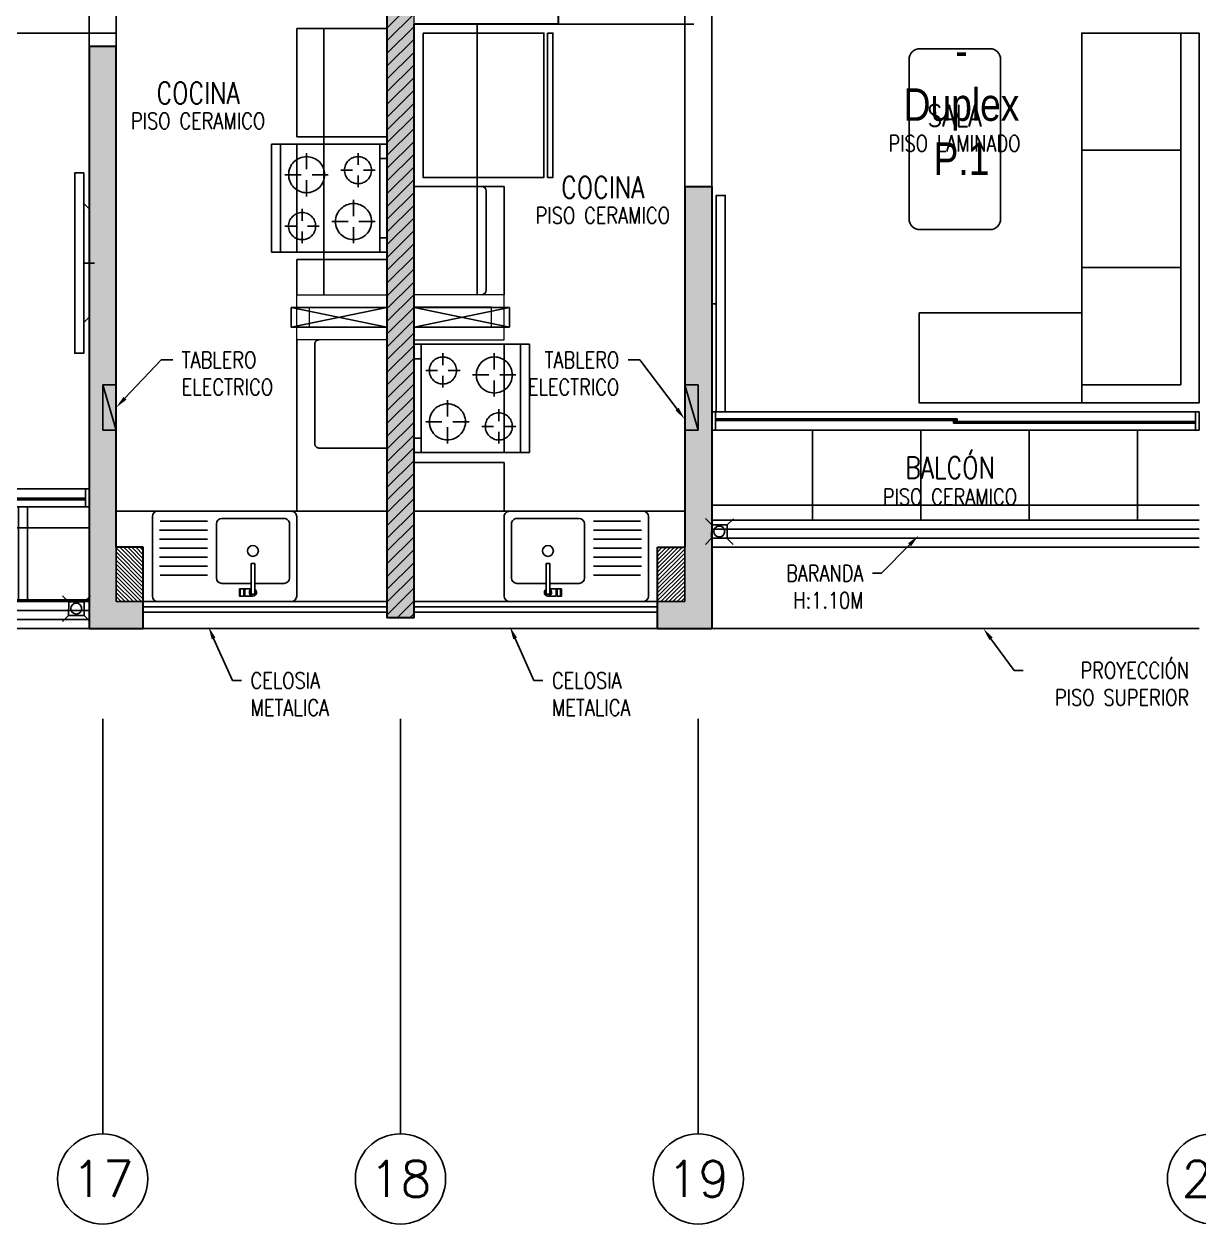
# Model space of a CAD drawing. Header units: millimetres. Extents: x 98 to 155, y -181 to 127.
# Drawn here: x 139.18 to 145.69, y -36.71 to -30.06 of the extents above; entities that cross this region are included whole.
import ezdxf
from ezdxf import colors
from ezdxf.entities.mleader import LeaderData, LeaderLine
from ezdxf.enums import TextEntityAlignment as Align
from ezdxf.math import Vec2, Vec3

# ---------------------------------------------------------------- set-up
doc = ezdxf.new("R2010")
doc.units = ezdxf.units.MM
doc.header["$LTSCALE"] = 15
doc.set_wipeout_variables(frame=1)
for name, pattern in [('HIDDEN2', [0.1875, 0.125, -0.0625]), ('PHANTOM', [63.5, 31.75, -6.35, 6.35, -6.35, 6.35, -6.35]), ('PHANTOM2', [1.25, 0.625, -0.125, 0.125, -0.125, 0.125, -0.125]), ('X-REF_DP_Arquitectura$0$HIDDEN', [0.375, 0.25, -0.125])]:
    doc.linetypes.add(name, pattern=pattern)
doc.layers.get('0').update_dxf_attribs({"color": 250})
for name, color, linetype, lineweight in [('A-01', 250, 'Continuous', 0), ('A-MURO ALTO', 250, 'Continuous', 20), ('A-MUROS', 252, 'Continuous', 30), ('A_20_Estructuras', 250, 'Continuous', 18)]:
    doc.layers.add(name, color=color, linetype=linetype, lineweight=lineweight)
for name, color, linetype in [('A-BARANDAS', 250, 'Continuous'), ('A-EJES', 250, 'PHANTOM'), ('A-HATCH', 250, 'Continuous'), ('A-MOBILIARIO', 250, 'Continuous'), ('A-MURO BAJO', 250, 'Continuous'), ('A-NUMERACIONDEP', 251, 'Continuous'), ('A-PROYECCIONES INT.', 250, 'HIDDEN2'), ('A-TEXTO-ACABADO PISO', 250, 'Continuous'), ('A_30_DispositivosSanit', 250, 'Continuous'), ('A_30_Equipamiento', 250, 'Continuous'), ('A_50_TextoAmbiente', 252, 'Continuous'), ('A_50_TextoIndicaciones', 250, 'Continuous'), ('A_50_Vigas', 250, 'X-REF_DP_Arquitectura$0$HIDDEN'), ('A_60_HatchEstructuras', 250, 'Continuous'), ('DLP_MOBILIARIO FIJO', 250, 'Continuous'), ('MURO CF 60', 250, 'Continuous')]:
    doc.layers.add(name, color=color, linetype=linetype)
doc.styles.add('R80', font='ARIALN.TTF', dxfattribs={"height": 2.03})
doc.styles.add('ROMANS', font='romans.shx', dxfattribs={"width": 0.8})
doc.styles.add('TXT_COTAS', font='romans.shx', dxfattribs={"width": 0.8})

# ---------------------------------------------------------------- blocks, each defined once
blk = doc.blocks.new('EF-P112')
at = {"layer": 'A_60_HatchEstructuras'}
h = blk.add_hatch(color=256, dxfattribs=at)
h.dxf.hatch_style = 1
h.paths.add_polyline_path([(-9, -7.525), (-10.8, -7.525), (-10.8, -7.675), (-10.65, -7.675), (-10.65, -7.675), (-9.15, -7.675), (-9.15, -13.79), (-9, -13.79), (-9, -8.55), (-7.35, -8.55), (-7.35, -7.9), (-7.5, -7.9), (-7.5, -8.4), (-9, -8.4)])
h.paths.add_polyline_path([(-10.65, -10.625), (-10.8, -10.625), (-10.8, -13.85), (-10.5, -13.85), (-10.5, -13.7), (-10.65, -13.7)])
h.paths.add_polyline_path([(-7.35, -11.4), (-7.5, -11.4), (-7.5, -13.7), (-7.65, -13.7), (-7.65, -13.85), (-7.35, -13.85)])
at = {"elevation": 0}
for points in [[(-9.68, -12.18), (-9.15, -12.07)], [(-9.15, -12.18), (-9.68, -12.07)], [(-9, -12.07), (-8.47, -12.18)], [(-8.47, -12.07), (-9, -12.18)]]:
    blk.add_lwpolyline(points, dxfattribs=at)
at = {"layer": 'A_20_Estructuras'}
for points in [[(-9, -7.525), (-10.8, -7.525), (-10.8, -7.675), (-10.65, -7.675), (-10.65, -7.675), (-9.15, -7.675), (-9.15, -13.79), (-9, -13.79), (-9, -8.55), (-7.35, -8.55), (-7.35, -7.9), (-7.5, -7.9), (-7.5, -8.4), (-9, -8.4)], [(-10.65, -10.625), (-10.8, -10.625), (-10.8, -13.85), (-10.5, -13.85), (-10.5, -13.7), (-10.65, -13.7)], [(-7.35, -11.4), (-7.5, -11.4), (-7.5, -13.7), (-7.65, -13.7), (-7.65, -13.85), (-7.35, -13.85)]]:
    blk.add_lwpolyline(points, close=True, dxfattribs=at)
at = {"layer": 'A_50_Vigas'}
for p, q in [((-13.6, -10.5501), (-10.8, -10.5501)), ((-10.8, -10.5501), (-10.65, -10.5501)), ((-10.5, -13.8499), (-7.65, -13.85)), ((-4.65, -13.85), (-7.35, -13.85))]:
    blk.add_line(p, q, dxfattribs=at)
for points in [[(-10.8, -10.625), (-10.8, -7.675)], [(-10.65, -10.625), (-10.65, -7.675)], [(-7.5, -11.4), (-7.5, -8.55)], [(-7.35, -11.4), (-7.35, -8.55)], [(-13.75, -13.375), (-13.75, -13.8503), (-10.8, -13.8504)]]:
    blk.add_lwpolyline(points, dxfattribs=at)
at = {"layer": 'A_50_Vigas', "elevation": 0}
for points in [[(-9.15, -12.1799), (-9.68, -12.18), (-9.68, -12.07), (-9.15, -12.0699)], [(-9.15, -12.18), (-9.68, -12.18), (-9.68, -12.07), (-9.15, -12.07)], [(-9, -12.1799), (-8.47, -12.18), (-8.47, -12.07), (-9, -12.0699)], [(-9, -12.18), (-8.47, -12.18), (-8.47, -12.07), (-9, -12.07)]]:
    blk.add_lwpolyline(points, dxfattribs=at)
blk = doc.blocks.new('MESA CENTRO')
for p, q in [((-0.1937, 0), (0.1937, 0)), ((-0.2537, -0.9421), (-0.2537, -0.06)), ((0.2537, -0.06), (0.2537, -0.9421)), ((0.1937, -1.0021), (-0.1937, -1.0021))]:
    blk.add_line(p, q)
for centre, start, end in [((-0.1937, -0.06), 90, 180), ((0.1937, -0.06), 0, 90), ((-0.1937, -0.9421), 180, 270), ((0.1937, -0.9421), 270, 0)]:
    blk.add_arc(centre, 0.06, start, end)
blk = doc.blocks.new('SOFA SEC')
for p, q in [((0, 0.65), (0.1, 0.65)), ((0.1, 0.65), (0.1, 0.1)), ((0.5, 0.65), (0.1, 0.65)), ((0.75, 0.65), (0.75, 0.1)), ((1.4, 0.65), (1.4, 0.1)), ((0.1, 0.1), (2.05, 0.1))]:
    blk.add_line(p, q)
blk.add_lwpolyline([(0.5, 1.55), (0.5, 0.65), (2.05, 0.65), (2.05, 0), (0, 0), (0, 1.55)], close=True)
blk = doc.blocks.new('A$C67C01FD6')
blk.add_line((0.025, 0), (0, 0))
blk.add_lwpolyline([(0.025, 0.6), (0.075, 0.6), (0.075, -0.6), (0.025, -0.6), (0.025, 0.6)])
blk = doc.blocks.new('REFRI')
blk.add_wipeout([(0.4, 0), (-0.4, 0), (-0.4, -0.67), (0.4, -0.67)])
blk.add_wipeout([(-0.4, -0.69), (-0.4, -0.72), (0.4, -0.72), (0.4, -0.69)])
for points in [[(-0.4, 0), (-0.4, -0.67), (0.4, -0.67), (0.4, 0)], [(-0.4, -0.69), (-0.4, -0.72), (0.4, -0.72), (0.4, -0.69)]]:
    blk.add_lwpolyline(points, close=True)
blk = doc.blocks.new('*U91')
blk.add_wipeout([(0, 0), (0, -0.0202), (0.17, -0.0202), (0.17, 0)])
blk.add_lwpolyline([(0, 0), (0.17, 0), (0.17, -0.0202), (0, -0.0202)], close=True)
blk = doc.blocks.new('LAV-COC_01')
for p, q in [((0.4, 0.8121, 0), (-0.04, 0.8121, 0)), ((-0.07, 0.0421, 0), (-0.07, 0.7821, 0)), ((0.225, 0.5071, 0), (0.225, 0.7721, 0)), ((0.275, 0.5071, 0), (0.275, 0.7721, 0)), ((0.325, 0.5071, 0), (0.325, 0.7721, 0)), ((0.375, 0.507, 0), (0.375, 0.768, 0)), ((0.43, 0.0421, 0), (0.43, 0.7821, 0)), ((0.03, 0.0821, 0), (0.03, 0.4271, 0)), ((0.36, 0.4571, 0), (0.06, 0.4571, 0)), ((0.39, 0.0821, 0), (0.39, 0.4271, 0)), ((-0.04, 0.0121, 0), (0.4, 0.0121, 0)), ((0.36, 0.0521, 0), (0.06, 0.0521, 0))]:
    blk.add_line(p, q)
at = {"extrusion": (-8.98137e-08, -2.25601e-18, 1)}
for p, q in [((0.075, 0.507, 0), (0.075, 0.768, 0)), ((0.125, 0.5071, 0), (0.125, 0.7721, 0)), ((0.175, 0.5071, 0), (0.175, 0.7721, 0))]:
    blk.add_line(p, q, dxfattribs=at)
at = {"extrusion": (-4.49068e-08, 3.60285e-08, 1), "elevation": 0}
for points in [[(0, 0.3296), (0, 0.3046), (-0.04, 0.3046), (-0.04, 0.3296)], [(0, 0.3296), (-0.04, 0.3296), (-0.04, 0.3246), (0, 0.3246)]]:
    blk.add_lwpolyline(points, close=True, dxfattribs=at)
blk.add_lwpolyline([(-0.04, 0.2546), (-0.04, 0.2996), (0, 0.2996), (0, 0.2646)], dxfattribs=at)
at = {"extrusion": (-4.49068e-08, 3.60285e-08, 1)}
blk.add_arc((-0.02, 0.2546, 0), 0.02, 29.99971, 329.99971, dxfattribs=at)
for centre, start_param, end_param in [((-0.04, 0.7821, 0), -0.785398, 0.785398), ((0.4, 0.7821, 0), -2.356194, -0.785398), ((0.06, 0.4271, 0), -0.785398, 0.785398), ((0.36, 0.4271, 0), -2.356194, -0.785398), ((0.06, 0.0821, 0), 0.785398, 2.356194), ((0.36, 0.0821, 0), 2.356194, 3.926991), ((-0.04, 0.0421, 0), 0.785398, 2.356194), ((0.4, 0.0421, 0), 2.356194, 3.926991)]:
    blk.add_ellipse(centre, major_axis=(-0.0212, 0.0212), ratio=1, start_param=start_param, end_param=end_param)
blk.add_ellipse((0.21, 0.2546, 0), major_axis=(-0.0212, 0.0212), ratio=1)
at = {"layer": 'A-01', "extrusion": (-4.49068e-08, 3.60285e-08, 1), "elevation": 0}
for points in [[(-0.0375, 0.2996), (-0.0375, 0.3046)], [(-0.02, 0.2996), (-0.02, 0.3046)], [(-0.0025, 0.2996), (-0.0025, 0.3046)]]:
    blk.add_lwpolyline(points, dxfattribs=at)
at = {"extrusion": (-4.49068e-08, 3.60285e-08, 1), "rotation": 359.9380941588614}
blk.add_blockref('*U91', (-0.03, 0.2648, 0), dxfattribs=at)
blk = doc.blocks.new('A$C33FC7C8B')
at = {"ltscale": 0.5}
for p, q in [((0, 0, -0.0001), (0, 0.6, -0.0001)), ((0, 0.6, -0.0001), (0.6, 0.6, 0.0001)), ((0.08, 0.64, -0.0001), (0.52, 0.64, 0.0001)), ((0.08, 0.64, -0.0001), (0.08, 0.6, -0.0001)), ((0.52, 0.64, 0.0001), (0.52, 0.6, 0.0001)), ((0.6, 0.6, 0.0001), (0.6, 0, 0.0001)), ((0.145, 0.575, -0.0001), (0.145, 0.51, -0.0001)), ((0.43, 0.485, 0.0001), (0.43, 0.575, 0.0001)), ((0.05, 0.48, -0.0001), (0.115, 0.48, -0.0001)), ((0.175, 0.48, -0.0001), (0.24, 0.48, 0)), ((0.145, 0.45, -0.0001), (0.145, 0.385, -0.0001)), ((0.4, 0.455, 0), (0.31, 0.455, 0)), ((0.43, 0.335, 0.0001), (0.43, 0.425, 0.0001)), ((0.55, 0.455, 0.0001), (0.46, 0.455, 0.0001)), ((0.17, 0.225, -0.0001), (0.17, 0.315, -0.0001)), ((0.455, 0.2, 0.0001), (0.455, 0.265, 0.0001)), ((0.14, 0.195, -0.0001), (0.05, 0.195, -0.0001)), ((0.17, 0.075, -0.0001), (0.17, 0.165, -0.0001)), ((0.29, 0.195, 0), (0.2, 0.195, 0)), ((0.425, 0.17, 0.0001), (0.36, 0.17, 0)), ((0.455, 0.075, 0.0001), (0.455, 0.14, 0.0001)), ((0.55, 0.17, 0.0001), (0.485, 0.17, 0.0001)), ((0.6, 0.05, 0.0001), (0, 0.05, -0.0001)), ((0.6, 0, 0.0001), (0, 0, -0.0001))]:
    blk.add_line(p, q, dxfattribs=at)
for centre, radius in [((0.145, 0.48), 0.075), ((0.43, 0.455), 0.1), ((0.17, 0.195), 0.1), ((0.455, 0.17), 0.075)]:
    blk.add_circle(centre, radius, dxfattribs=at)
blk = doc.blocks.new('Tab.Electrico')
blk.add_hatch(color=256).paths.add_polyline_path([(0.075, 0), (0.075, 0.25), (0, 0)])
for p, q in [((0.075, 0.25), (0, 0)), ((0.075, 0.25), (0, 0.25)), ((0, 0.25), (0, 0)), ((0.075, 0), (0.075, 0.25)), ((0, 0), (0.075, 0))]:
    blk.add_line(p, q)
blk = doc.blocks.new('DPTO 65_D1')
at = {"layer": 'A-HATCH'}
h = blk.add_hatch(dxfattribs=at)
h.set_pattern_fill('ANSI31', color=256, scale=0.005)
h.paths.add_polyline_path([(-0.0001, 6.475), (0.1499, 6.475), (0.1499, 6.775), (-0.0001, 6.775)])
h = blk.add_hatch(dxfattribs=at)
h.set_pattern_fill('_USER', color=256, scale=0.6, double=1, pattern_type=0)
h.set_pattern_definition([(0, (-0.15005, 6.325), (0, 0.6), []), (90, (-0.15005, 6.325), (-0.6, 4e-17), [])])
h.paths.add_polyline_path([(-2.8501, 6.325), (-0.1501, 6.325), (-0.1501, 5.825), (-2.8501, 5.825)])
blk.add_lwpolyline([(0.1499, 6.805), (1.4999, 6.805), (1.4999, 6.835), (0.1499, 6.835)], close=True)
for centre, start, end in [((1.1249, 5.05, 0), 90, 180), ((1.1249, 4.5, 0), 180, 270)]:
    blk.add_arc(centre, 0.025, start, end)
at = {"layer": 'A-BARANDAS', "elevation": 0}
for points in [[(-2.8501, 6.425), (-0.1501, 6.425)], [(-2.8501, 6.375), (-0.1501, 6.375)]]:
    blk.add_lwpolyline(points, dxfattribs=at)
at = {"layer": 'A-HATCH'}
blk.add_lwpolyline([(-0.0001, 6.475), (0.1499, 6.475), (0.1499, 6.775), (-0.0001, 6.775)], close=True, dxfattribs=at)
at = {"layer": 'A-MURO ALTO'}
for points in [[(1.4999, 5.325), (0.9999, 5.325), (0.9999, 5.075), (1.4999, 5.075)], [(1.4999, 5.255), (1.0699, 5.255), (1.0699, 5.145), (1.4999, 5.145)]]:
    blk.add_lwpolyline(points, dxfattribs=at)
at = {"layer": 'A-MURO BAJO'}
for p, q in [((1.6499, 6.925), (0.1499, 6.925)), ((-2.8301, 5.825, 0), (-0.1701, 5.825, 0)), ((-0.1701, 5.725, 0), (-2.8301, 5.725, 0))]:
    blk.add_line(p, q, dxfattribs=at)
at = {"layer": 'A-MURO BAJO', "elevation": 0}
for points in [[(-2.8501, 6.475), (-0.1501, 6.475)], [(-2.8501, 6.325), (-0.1501, 6.325)]]:
    blk.add_lwpolyline(points, dxfattribs=at)
at = {"layer": 'A-MUROS'}
for p, q in [((-0.1501, 4.475), (-0.1501, 6.925)), ((0.1499, 6.925, 0), (-0.1501, 6.925)), ((0.1499, 6.925, 0), (0.1499, 6.475)), ((1.4999, 6.865), (1.4999, 3.575)), ((1.4999, 6.865), (1.6499, 6.865)), ((-0.0001, 4.475), (-0.0001, 6.475)), ((0.1499, 6.475), (-0.0001, 6.475)), ((-0.0001, 4.475), (-0.1501, 4.475)), ((0.6999, 3.575), (0.6999, 2.775)), ((0.6999, 3.575), (1.4999, 3.575))]:
    blk.add_line(p, q, dxfattribs=at)
at = {"layer": 'A-PROYECCIONES INT.'}
for p, q in [((1.0999, 5.05), (1.0999, 4.5)), ((-0.0501, 3.575), (0.6999, 3.575))]:
    blk.add_line(p, q, dxfattribs=at)
at = {"layer": 'A-PROYECCIONES INT.', "elevation": 0}
blk.add_lwpolyline([(1.4999, 5.95), (1.4999, 5.35), (0.9999, 5.35), (0.9999, 5.95)], close=True, dxfattribs=at)
at = {"layer": 'A-PROYECCIONES INT.'}
blk.add_lwpolyline([(0.9999, 5.075), (0.9999, 4.475), (1.4999, 4.475)], dxfattribs=at)
at = {"layer": 'DLP_MOBILIARIO FIJO', "elevation": 0}
for points in [[(-2.8301, 5.725), (-2.8501, 5.725), (-2.8501, 5.825), (-2.8301, 5.825)], [(-1.4901, 5.7875), (-2.8301, 5.7875), (-2.8301, 5.7775), (-1.4901, 5.7775)], [(-0.1501, 5.725), (-0.1701, 5.725), (-0.1701, 5.825), (-0.1501, 5.825)], [(-1.5101, 5.7625), (-0.1701, 5.7625), (-0.1701, 5.7725), (-1.5101, 5.7725)]]:
    blk.add_lwpolyline(points, close=True, dxfattribs=at)
at = {"xscale": -1, "rotation": 180}
blk.add_blockref('Tab.Electrico', (-0.075, 5.825), dxfattribs=at)
at = {"layer": 'A-MOBILIARIO', "xscale": -1}
blk.add_blockref('A$C67C01FD6', (-0.1501, 5.125), dxfattribs=at)
at = {"layer": 'A-MOBILIARIO'}
for name, p, rotation in [('SOFA SEC', (-2.8501, 5.675, 0), 269.9995671478981), ('MESA CENTRO', (-1.4973, 4.7141, 0), 359.9999774208878)]:
    blk.add_blockref(name, p, dxfattribs=dict(at, rotation=rotation))
at = {"layer": 'A-PROYECCIONES INT.', "ltscale": 0.5, "extrusion": (4.40218e-06, -0.000440452, -1), "zscale": -0.9999999999999928, "rotation": 89.99999748287732}
blk.add_blockref('A$C33FC7C8B', (-0.8599, 5.35, -0.0025), dxfattribs=at)
at = {"layer": 'A_30_Equipamiento', "extrusion": (4.49068e-08, -3.60284e-08, -1), "zscale": -1.000000000000012, "rotation": 90}
blk.add_blockref('REFRI', (-1.4499, 4.025, 0), dxfattribs=at)
at = {"layer": 'A-PROYECCIONES INT.'}
blk.add_line((1.1499, 5.075), (1.1499, 3.575), dxfattribs=at)
at = {"layer": 'A_30_Equipamiento', "extrusion": (-3.60285e-08, 4.49068e-08, -1), "zscale": -1.000000000000001, "rotation": 270}
blk.add_blockref('LAV-COC_01', (-1.0121, 6.705, 0), dxfattribs=at)
at = {"layer": 'A-MURO BAJO'}
blk.add_lwpolyline([(0.1499, 6.775), (1.4999, 6.775), (1.4999, 6.275), (-0.0001, 6.275)], dxfattribs=at)
at = {"layer": 'A-PROYECCIONES INT.', "elevation": 0}
blk.add_lwpolyline([(1.4999, 6.005), (1.4999, 6.275), (0.9999, 6.275), (0.9999, 6.005)], close=True, dxfattribs=at)
blk = doc.blocks.new('_Dot')
at = {"color": 0, "linetype": 'ByBlock', "lineweight": -2}
blk.add_line((-0.5, 0), (-1, 0), dxfattribs=at)
at = {"color": 0, "linetype": 'ByBlock', "const_width": 0.5}
blk.add_lwpolyline([(-0.25, 0, 1), (0.25, 0, 1)], format="xyb", close=True, dxfattribs=at)
blk = doc.blocks.new('Ejes_Torre C')
at = {"layer": 'A-EJES', "linetype": 'PHANTOM2'}
for points in [[(37.975, -2.8), (37.975, -0.5)], [(39.625, -2.8), (39.625, -0.5)], [(41.275, -2.7999), (41.275, -0.4999)]]:
    blk.add_lwpolyline(points, dxfattribs=at)
at = {"layer": 'A-EJES', "linetype": 'Continuous'}
for centre in [(37.975, -3.05), (39.625, -3.05), (41.275, -3.05), (44.125, -3.05)]:
    blk.add_circle(centre, 0.25, dxfattribs=at)
at = {"layer": 'A-EJES', "linetype": 'Continuous', "style": 'ROMANS'}
for s, p in [('17', (37.975, -3.05)), ('18', (39.625, -3.05)), ('19', (41.275, -3.05)), ('20', (44.125, -3.05))]:
    blk.add_text(s, height=0.2, dxfattribs=at).set_placement(p, align=Align.MIDDLE_CENTER)
blk = doc.blocks.new('A$C4BFA03A9')
for points in [[(0.06, -0.5), (0.11, -0.5), (0.11, 0.5), (0.06, 0.5)], [(0.03, -0.3), (0.06, -0.33), (0.06, 0.33), (0.03, 0.3)]]:
    blk.add_lwpolyline(points, close=True)
at = {"layer": 'A-PROYECCIONES INT.', "ltscale": 0.15}
blk.add_line((0.06, 0), (0, 0), dxfattribs=at)
blk = doc.blocks.new('DPTO 75_D11')
at = {"layer": 'A-HATCH'}
h = blk.add_hatch(dxfattribs=at)
h.set_pattern_fill('_USER', color=256, scale=0.6, double=1, pattern_type=0)
h.set_pattern_definition([(0, (-6e-06, -5.65), (0, 0.6), []), (90, (-6e-06, -5.65), (-0.6, 4e-17), [])])
h.paths.add_polyline_path([(0, -6.175), (0, -5.65), (2.8, -5.65), (2.8, -6.175)])
h = blk.add_hatch(dxfattribs=at)
h.set_pattern_fill('ANSI31', color=256, scale=0.005)
h.paths.add_polyline_path([(-0.15, -5.875), (-0.3, -5.875), (-0.3, -6.175), (-0.15, -6.175)])
for p, q in [((-1.65, -4.28), (-1.65, -3.6)), ((-1.65, -6.235), (-0.3, -6.235, 0))]:
    blk.add_line(p, q)
at = {"layer": 'A-BARANDAS'}
for points in [[(0, -6.225), (2.85, -6.225), (2.85, -5.85)], [(0, -6.275), (2.9, -6.275), (2.9, -5.85)]]:
    blk.add_lwpolyline(points, dxfattribs=at)
at = {"layer": 'A-HATCH'}
blk.add_lwpolyline([(-0.15, -5.875), (-0.3, -5.875), (-0.3, -6.175), (-0.15, -6.175)], close=True, dxfattribs=at)
at = {"layer": 'A-MURO ALTO'}
for points in [[(-1.65, -4.725), (-1.15, -4.725), (-1.15, -4.475), (-1.65, -4.475)], [(-1.65, -4.655), (-1.22, -4.655), (-1.22, -4.545), (-1.65, -4.545)]]:
    blk.add_lwpolyline(points, dxfattribs=at)
at = {"layer": 'A-MURO BAJO'}
for p, q in [((2.78, -5.55, 0), (0.02, -5.55, 0)), ((0.02, -5.65, 0), (2.78, -5.65, 0)), ((-1.65, -6.325), (-0.3, -6.325, 0))]:
    blk.add_line(p, q, dxfattribs=at)
blk.add_lwpolyline([(0, -6.175), (2.8, -6.175), (2.8, -5.85)], dxfattribs=at)
at = {"layer": 'A-MURO BAJO', "elevation": 0}
blk.add_lwpolyline([(0, -6.325), (2.95, -6.325)], dxfattribs=at)
at = {"layer": 'A-MUROS'}
for p, q in [((-1.65, -2.1), (-1.65, -6.265)), ((-0.15, -3.1), (0, -3.1)), ((-0.15, -5.875, 0), (-0.15, -3.1)), ((0, -3.1), (0, -6.325, 0)), ((-0.3, -5.875, 0), (-0.15, -5.875, 0)), ((-0.3, -6.325, 0), (-0.3, -5.875, 0)), ((0, -6.325, 0), (-0.3, -6.325, 0))]:
    blk.add_line(p, q, dxfattribs=at)
at = {"layer": 'A-PROYECCIONES INT.'}
blk.add_line((-1.3, -3, 0), (-1.3, -4.475), dxfattribs=at)
at = {"layer": 'A-PROYECCIONES INT.', "elevation": 0}
blk.add_lwpolyline([(-1.65, -3.6), (-1.15, -3.6), (-1.15, -3), (-1.65, -3)], dxfattribs=at)
at = {"layer": 'A-PROYECCIONES INT.'}
blk.add_lwpolyline([(-1.15, -4.24), (-1.15, -3.64), (-1.65, -3.64), (-1.65, -4.24)], close=True, dxfattribs=at)
blk.add_lwpolyline([(-1.15, -4.475), (-1.15, -4.28), (-1.65, -4.28)], dxfattribs=at)
blk.add_lwpolyline([(-1.65, -5.325), (-1.275, -5.325, 0.414214), (-1.25, -5.3), (-1.25, -4.75, 0.414214), (-1.275, -4.725)], format="xyb", dxfattribs=at)
at = {"layer": 'DLP_MOBILIARIO FIJO', "elevation": 0}
for points in [[(0.02, -5.55), (0, -5.55), (0, -5.65), (0.02, -5.65)], [(1.46, -5.6125), (0.02, -5.6125), (0.02, -5.6025), (1.46, -5.6025)]]:
    blk.add_lwpolyline(points, close=True, dxfattribs=at)
blk.add_blockref('Tab.Electrico', (-0.15, -5.225))
at = {"layer": 'A-MOBILIARIO', "xscale": -1, "rotation": 180}
blk.add_blockref('A$C4BFA03A9', (-0.03, -4.3, 0), dxfattribs=at)
at = {"layer": 'A-PROYECCIONES INT.', "ltscale": 0.5, "extrusion": (-4.40218e-06, 0.000440452, -1), "zscale": -0.9999999999999976, "rotation": 269.9999974828773}
blk.add_blockref('A$C33FC7C8B', (1.01, -3.64, -0.0017), dxfattribs=at)
at = {"layer": 'A_30_Equipamiento', "extrusion": (3.60285e-08, -4.49068e-08, -1), "zscale": -1.000000000000002, "rotation": 90}
blk.add_blockref('LAV-COC_01', (1.1621, -6.105, 0), dxfattribs=at)
blk.add_line((-1.65, -6.205), (-0.3, -6.205, 0))
at = {"layer": 'A-MURO BAJO'}
for p, q in [((-1.65, -5.675), (-0.15, -5.675, 0)), ((-1.65, -6.175), (-0.3, -6.175, 0))]:
    blk.add_line(p, q, dxfattribs=at)
at = {"layer": 'A-PROYECCIONES INT.'}
blk.add_lwpolyline([(-1.15, -5.675), (-1.15, -4.725)], dxfattribs=at)
blk = doc.blocks.new('balcon')
at = {"layer": 'A-HATCH'}
h = blk.add_hatch(dxfattribs=at)
h.set_pattern_fill('_USER', color=256, scale=0.6, double=1, pattern_type=0)
h.set_pattern_definition([(0, (25.75, 0.15), (0, 0.6), []), (90, (25.75, 0.15), (-0.6, 4e-17), [])])
h.paths.add_polyline_path([(22.95, 0.15), (22.95, 0.675), (25.75, 0.675), (25.75, 0.15)])
at = {"layer": 'A-BARANDAS', "elevation": 0}
for points in [[(25.75, 0.05), (22.85, 0.05), (22.85, 0.475)], [(25.75, 0.1), (22.9, 0.1), (22.9, 0.475)]]:
    blk.add_lwpolyline(points, dxfattribs=at)
at = {"layer": 'A-MURO BAJO', "elevation": 0}
blk.add_lwpolyline([(25.75, 0.15), (22.95, 0.15), (22.95, 0.475)], dxfattribs=at)
at = {"layer": 'A-MURO BAJO'}
blk.add_lwpolyline([(25.75, 0), (22.8, 0)], dxfattribs=at)
blk = doc.blocks.new('0-sumidero')
for p, q in [((-0.0421, 0.0382), (-0.0763, 0.0724)), ((0.0435, 0.0382), (0.0777, 0.0724)), ((0.0435, 0.0382), (-0.0421, 0.0382)), ((-0.0421, 0.0382), (-0.0421, -0.0369)), ((0.0435, -0.0369), (0.0435, 0.0382)), ((-0.0421, -0.0369), (-0.0763, -0.0711)), ((-0.0421, -0.0369), (0.0435, -0.0369)), ((0.0435, -0.0369), (0.0777, -0.0711))]:
    blk.add_line(p, q)
blk.add_circle((0, 0), 0.0303)
blk = doc.blocks.new('sum')
at = {"layer": 'A_30_DispositivosSanit', "rotation": 45.00000007321594}
blk.add_blockref('0-sumidero', (0, 0), dxfattribs=at)

msp = doc.modelspace()

# ---------------------------------------------------------------- block references
msp.add_blockref('EF-P112', (150.3419, -19.5586))

# ---------------------------------------------------------------- texts
at = {"layer": 'A-TEXTO-ACABADO PISO', "insert": (140.1456, -30.5505), "char_height": 0.09, "attachment_point": 2, "rotation": 359.99998, "style": 'ROMANS'}
msp.add_mtext_dynamic_manual_height_columns('PISO CERAMICO', width=1.20225, gutter_width=12.5, heights=[0], dxfattribs=at)
at = {"layer": 'A_50_TextoAmbiente', "style": 'ROMANS', "width": 0.8}
msp.add_text('COCINA', height=0.12, dxfattribs=at).set_placement((140.1457, -30.5008, 0), align=Align.CENTER)

# ---------------------------------------------------------------- leaders
at = {"layer": 'A_50_TextoIndicaciones'}
ml = msp.add_multileader_mtext('Standard', dxfattribs=at)
ml.set_content('\\pxsm1,t16;TABLERO ELECTRICO', color=256, style='TXT_COTAS')
ml.set_leader_properties(color=256)
ml.build(insert=Vec2(0, 0))
ml.multileader.update_dxf_attribs({"dogleg_length": 0.05, "arrow_head_size": 0.07})
ctx = ml.context
ctx.base_point, ctx.char_height, ctx.arrow_head_size, ctx.landing_gap_size, ctx.plane_origin = Vec3(140.0048, -31.9201), 0.09, 0.07, 0.05, Vec3(139.5261, -31.9409)
notes = []
notes.append((ctx, [(0, (1, 1, 0), (139.9404, -31.9201), (1, 0), 0.0644, [(0, [(139.6919, -32.1834)], 0, [])])]))
ctx.mtext.insert, ctx.mtext.width, ctx.mtext.defined_height, ctx.mtext.flow_direction = Vec3(140.0548, -31.8751), 0.665701, 0.3008, 5
ml = msp.add_multileader_mtext('Standard', dxfattribs=at)
ml.set_content('\\pxsm1;BARANDA \\P\\pt16;H:1.10M', color=256, style='TXT_COTAS')
ml.set_leader_properties(color=256)
ml.build(insert=Vec2(0, 0))
ml.multileader.update_dxf_attribs({"dogleg_length": 0.05, "arrow_head_size": 0.07})
ctx = ml.context
ctx.base_point, ctx.char_height, ctx.arrow_head_size, ctx.landing_gap_size, ctx.plane_origin = Vec3(138.4085, -33.6699), 0.09, 0.07, 0.05, Vec3(137.9988, -33.2528)
notes.append((ctx, [(0, (1, 1, 0), (138.3585, -33.6699), (1, 0), 0.05, [(0, [(138.1487, -33.3395)], 0, [])])]))
ctx.mtext.insert, ctx.mtext.width, ctx.mtext.defined_height, ctx.mtext.flow_direction = Vec3(138.4585, -33.6249), 1.102183, 0.8046, 5
for ctx, leaders in notes:
    for number, flags, end, landing, length, lines in leaders:
        leader = LeaderData()
        leader.index, (leader.has_last_leader_line, leader.has_dogleg_vector, leader.attachment_direction) = number, flags
        leader.last_leader_point, leader.dogleg_vector, leader.dogleg_length = Vec3(end), Vec3(landing), length
        for number, points, colour, breaks in lines:
            line = LeaderLine()
            line.index, line.vertices, line.color, line.breaks = number, Vec3.list(points), colors.encode_raw_color(colour), breaks
            leader.lines.append(line)
        ctx.leaders.append(leader)

# ---------------------------------------------------------------- next in the draw order: block references
at = {"rotation": 180}
msp.add_blockref('DPTO 65_D1', (142.8418, -26.4834), dxfattribs=at)

# ---------------------------------------------------------------- next in the draw order: block references
at = {"layer": 'A-EJES'}
msp.add_blockref('Ejes_Torre C', (101.6419, -33.4084), dxfattribs=at)
at = {"layer": 'A_30_DispositivosSanit', "xscale": -1, "rotation": 224.5785498058031}
msp.add_blockref('sum', (143.0335, -32.8707, 0), dxfattribs=at)

# ---------------------------------------------------------------- next in the draw order: texts
at = {"layer": 'A-TEXTO-ACABADO PISO', "char_height": 0.09, "attachment_point": 2, "rotation": 359.99998, "style": 'ROMANS'}
for s, width, insert in [('PISO LAMINADO', 1.034523, (144.3367, -30.6753, 0)), ('PISO CERAMICO', 1.20225, (142.3881, -31.0738))]:
    msp.add_mtext_dynamic_manual_height_columns(s, width=width, gutter_width=12.5, heights=[0], dxfattribs=dict(at, insert=insert))
at = {"layer": 'A-TEXTO-ACABADO PISO', "insert": (144.3116, -32.6337), "char_height": 0.09, "attachment_point": 2, "style": 'ROMANS'}
msp.add_mtext_dynamic_manual_height_columns('PISO CERAMICO', width=1.20225, gutter_width=12.5, heights=[0], dxfattribs=at)
at = {"layer": 'A_50_TextoAmbiente', "style": 'ROMANS', "width": 0.8}
for s, p in [('SALA', (144.3368, -30.6264, 0)), ('COCINA', (142.3881, -31.0242, 0)), ('BALCÓN', (144.3119, -32.577, 0))]:
    msp.add_text(s, height=0.12, dxfattribs=at).set_placement(p, align=Align.CENTER)

# ---------------------------------------------------------------- next in the draw order: leaders
at = {"layer": 'A-NUMERACIONDEP'}
ml = msp.add_multileader_mtext('Standard', dxfattribs=at)
ml.set_content('1206 - Duplex P.1', color=256, style='R80')
ml.set_leader_properties(color=256)
ml.set_arrow_properties(name='DOT')
ml.build(insert=Vec2(0, 0))
ml.multileader.update_dxf_attribs({"leader_type": 0, "has_text_frame": 1, "text_left_attachment_type": 2, "text_right_attachment_type": 2, "dogleg_length": 0.36, "arrow_head_size": 0.06, "scale": 0.06})
ctx = ml.context
ctx.base_point, ctx.scale, ctx.char_height, ctx.arrow_head_size, ctx.landing_gap_size, ctx.plane_origin = Vec3(143.5207, -29.9302), 0.06, 0.18, 0.06, 0.06, Vec3(143.468, -29.9345)
ctx.left_attachment, ctx.right_attachment, ctx.text_align_type = 2, 2, 1
notes = []
notes.append((ctx, [(0, (1, 1, 0), (145.3228, -29.9302), (-1, 0), 0.0917, [(0, [(145.6093, -29.5812)], 0, [])])]))
ctx.mtext.insert, ctx.mtext.width, ctx.mtext.alignment, ctx.mtext.flow_direction = Vec3(144.3759, -29.8148), 1.637716, 2, 5
at = {"layer": 'A_50_TextoIndicaciones'}
ml = msp.add_multileader_mtext('Standard', dxfattribs=at)
ml.set_content('\\pxsm1,t16;TABLERO ELECTRICO', color=256, style='TXT_COTAS')
ml.set_leader_properties(color=256)
ml.build(insert=Vec2(0, 0))
ml.multileader.update_dxf_attribs({"dogleg_length": 0.05, "arrow_head_size": 0.07})
ctx = ml.context
ctx.base_point, ctx.char_height, ctx.arrow_head_size, ctx.landing_gap_size, ctx.plane_origin = Vec3(141.8907, -31.9201), 0.09, 0.07, 0.05, Vec3(143.0077, -31.9409)
ctx.text_align_type = 2
notes.append((ctx, [(0, (1, 1, 0), (142.5933, -31.9201), (-1, 0), 0.0644, [(0, [(142.8419, -32.2481)], 0, [])])]))
ctx.mtext.insert, ctx.mtext.width, ctx.mtext.defined_height, ctx.mtext.alignment, ctx.mtext.flow_direction = Vec3(142.479, -31.8751), 0.665701, 0.3008, 3, 5
ml = msp.add_multileader_mtext('Standard', dxfattribs=at)
ml.set_content('\\pxsm1;BARANDA \\P\\pt16;H:1.10M', color=256, style='TXT_COTAS')
ml.set_leader_properties(color=256)
ml.build(insert=Vec2(0, 0))
ml.multileader.update_dxf_attribs({"dogleg_length": 0.05, "arrow_head_size": 0.07})
ctx = ml.context
ctx.base_point, ctx.char_height, ctx.arrow_head_size, ctx.landing_gap_size, ctx.plane_origin = Vec3(143.3235, -33.1023), 0.09, 0.07, 0.05, Vec3(144.2869, -32.8637)
ctx.text_align_type = 2
notes.append((ctx, [(0, (1, 1, 0), (143.933, -33.1023), (-1, 0), 0.05, [(0, [(144.137, -32.8941)], 0, [])])]))
ctx.mtext.insert, ctx.mtext.width, ctx.mtext.defined_height, ctx.mtext.alignment, ctx.mtext.flow_direction = Vec3(143.833, -33.0573), 1.149951, 0.8046, 3, 5
ml = msp.add_multileader_mtext('Standard', dxfattribs=at)
ml.set_content('\\pxsm1,t16;CELOSIA\\PMETALICA', color=256, style='TXT_COTAS')
ml.set_leader_properties(color=256)
ml.build(insert=Vec2(0, 0))
ml.multileader.update_dxf_attribs({"dogleg_length": 0.05, "arrow_head_size": 0.07})
ctx = ml.context
ctx.base_point, ctx.char_height, ctx.arrow_head_size, ctx.landing_gap_size, ctx.plane_origin = Vec3(140.3862, -33.6967), 0.09, 0.07, 0.05, Vec3(140.0683, -34.1663)
notes.append((ctx, [(0, (1, 1, 0), (140.3362, -33.6967), (1, 0), 0.05, [(0, [(140.203, -33.3995)], 0, [])])]))
ctx.mtext.insert, ctx.mtext.width, ctx.mtext.defined_height, ctx.mtext.flow_direction = Vec3(140.4362, -33.6517), 1.024058, 0.5146, 5
ml = msp.add_multileader_mtext('Standard', dxfattribs=at)
ml.set_content('\\pxsm1,t16;CELOSIA\\PMETALICA', color=256, style='TXT_COTAS')
ml.set_leader_properties(color=256)
ml.build(insert=Vec2(0, 0))
ml.multileader.update_dxf_attribs({"dogleg_length": 0.05, "arrow_head_size": 0.07})
ctx = ml.context
ctx.base_point, ctx.char_height, ctx.arrow_head_size, ctx.landing_gap_size, ctx.plane_origin = Vec3(142.0567, -33.6967), 0.09, 0.07, 0.05, Vec3(141.7388, -34.1663)
notes.append((ctx, [(0, (1, 1, 0), (142.0067, -33.6967), (1, 0), 0.05, [(0, [(141.8736, -33.3995)], 0, [])])]))
ctx.mtext.insert, ctx.mtext.width, ctx.mtext.defined_height, ctx.mtext.flow_direction = Vec3(142.1067, -33.6517), 1.024058, 0.5146, 5
ml = msp.add_multileader_mtext('Standard', dxfattribs=at)
ml.set_content('\\pxsm1,qr,t16;PROYECCIÓN PISO SUPERIOR', color=256, style='TXT_COTAS')
ml.set_leader_properties(color=256)
ml.build(insert=Vec2(0, 0))
ml.multileader.update_dxf_attribs({"dogleg_length": 0.05, "arrow_head_size": 0.07})
ctx = ml.context
ctx.base_point, ctx.char_height, ctx.arrow_head_size, ctx.landing_gap_size, ctx.plane_origin = Vec3(144.7181, -33.6407), 0.09, 0.07, 0.1, Vec3(145.4981, -34.3054)
ctx.text_align_type = 2
notes.append((ctx, [(1, (1, 1, 0), (144.6681, -33.6407), (1, 0), 0.05, [(0, [(144.4975, -33.4086)], 0, [])])]))
ctx.mtext.insert, ctx.mtext.width, ctx.mtext.defined_height, ctx.mtext.alignment, ctx.mtext.flow_direction = Vec3(145.6375, -33.5957), 0.872823, 0.8046, 3, 5
for ctx, leaders in notes:
    for number, flags, end, landing, length, lines in leaders:
        leader = LeaderData()
        leader.index, (leader.has_last_leader_line, leader.has_dogleg_vector, leader.attachment_direction) = number, flags
        leader.last_leader_point, leader.dogleg_vector, leader.dogleg_length = Vec3(end), Vec3(landing), length
        for number, points, colour, breaks in lines:
            line = LeaderLine()
            line.index, line.vertices, line.color, line.breaks = number, Vec3.list(points), colors.encode_raw_color(colour), breaks
            leader.lines.append(line)
        ctx.leaders.append(leader)

# ---------------------------------------------------------------- next in the draw order: block references
at = {"xscale": -1}
msp.add_blockref('DPTO 75_D11', (139.5419, -27.0834), dxfattribs=at)

# ---------------------------------------------------------------- next in the draw order: hatches: boundary and pattern name
at = {"layer": 'MURO CF 60'}
h = msp.add_hatch(dxfattribs=at)
h.set_pattern_fill('_USER', color=256, scale=0.05, angle=45, pattern_type=0)
h.set_pattern_definition([(45, (128.671876, -2.083635), (-0.03535534, 0.03535534), [])])
h.paths.add_polyline_path([(141.1919, -33.3483), (141.3419, -33.3483), (141.3419, -27.0834), (141.1919, -27.0834)])

# ---------------------------------------------------------------- next in the draw order: block references
at = {"layer": 'A-MUROS'}
msp.add_blockref('balcon', (113.7919, -33.4084), dxfattribs=at)
at = {"layer": 'A_30_DispositivosSanit', "xscale": -1, "rotation": 224.5785498058031}
msp.add_blockref('sum', (139.4705, -33.298, 0), dxfattribs=at)

doc.saveas('drawing.dxf')
